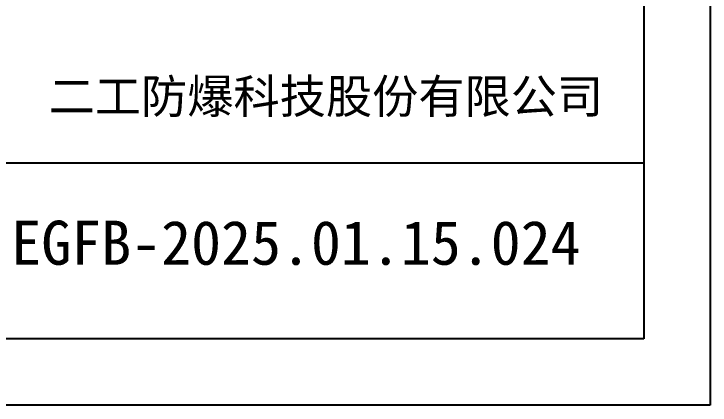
# Model space of a CAD drawing. Header units: millimetres. Extents: x 3916 to 6020, y 1867 to 2649.
# Drawn here: x 5870.8 to 6019.7, y 1867.3 to 1951 of the extents above; entities that cross this region are included whole.
import ezdxf

# ---------------------------------------------------------------- set-up
doc = ezdxf.new("R2010")
doc.units = ezdxf.units.MM
doc.layers.add('图层1', color=6, linetype='Continuous', lineweight=5)
doc.styles.add('宋体', font='')
doc.styles.get('宋体').set_extended_font_data('SimSun')

# ---------------------------------------------------------------- blocks, each defined once
blk = doc.blocks.new('A$C765A0FFE')
at = {"color": 0, "lineweight": -3}
for p, q in [((1391.52, 987.23), (1391.52, 0)), ((1373.63, 969.34), (1373.63, 17.89)), ((1373.63, 17.89), (71.55, 17.89)), ((1391.52, 0), (0, 0))]:
    blk.add_line(p, q, dxfattribs=at)
at = {"layer": '图层1', "color": 0, "linetype": 'ByBlock', "lineweight": -3}
blk.add_line((1373.63, 65.28), (1031.97, 65.28), dxfattribs=at)
at = {"layer": '图层1', "color": 0, "linetype": 'ByBlock', "lineweight": -3, "style": '宋体'}
blk.add_text('二工防爆科技股份有限公司', height=9.1508, dxfattribs=at).set_placement((1212.86, 78.79))
blk = doc.blocks.new('A$C4B561680')
blk.add_blockref('A$C765A0FFE', (0, 0))

msp = doc.modelspace()

# ---------------------------------------------------------------- block references
at = {"xscale": 0.7920000000000001, "yscale": 0.7920000000000001, "zscale": 0.7920000000000001}
msp.add_blockref('A$C4B561680', (4917.62, 1867.32), dxfattribs=at)

# ---------------------------------------------------------------- texts
at = {"style": '宋体'}
msp.add_text('EGFB-2025.01.15.024', height=9.4217, dxfattribs=at).set_placement((5870.23, 1897.33))

doc.saveas('drawing.dxf')
